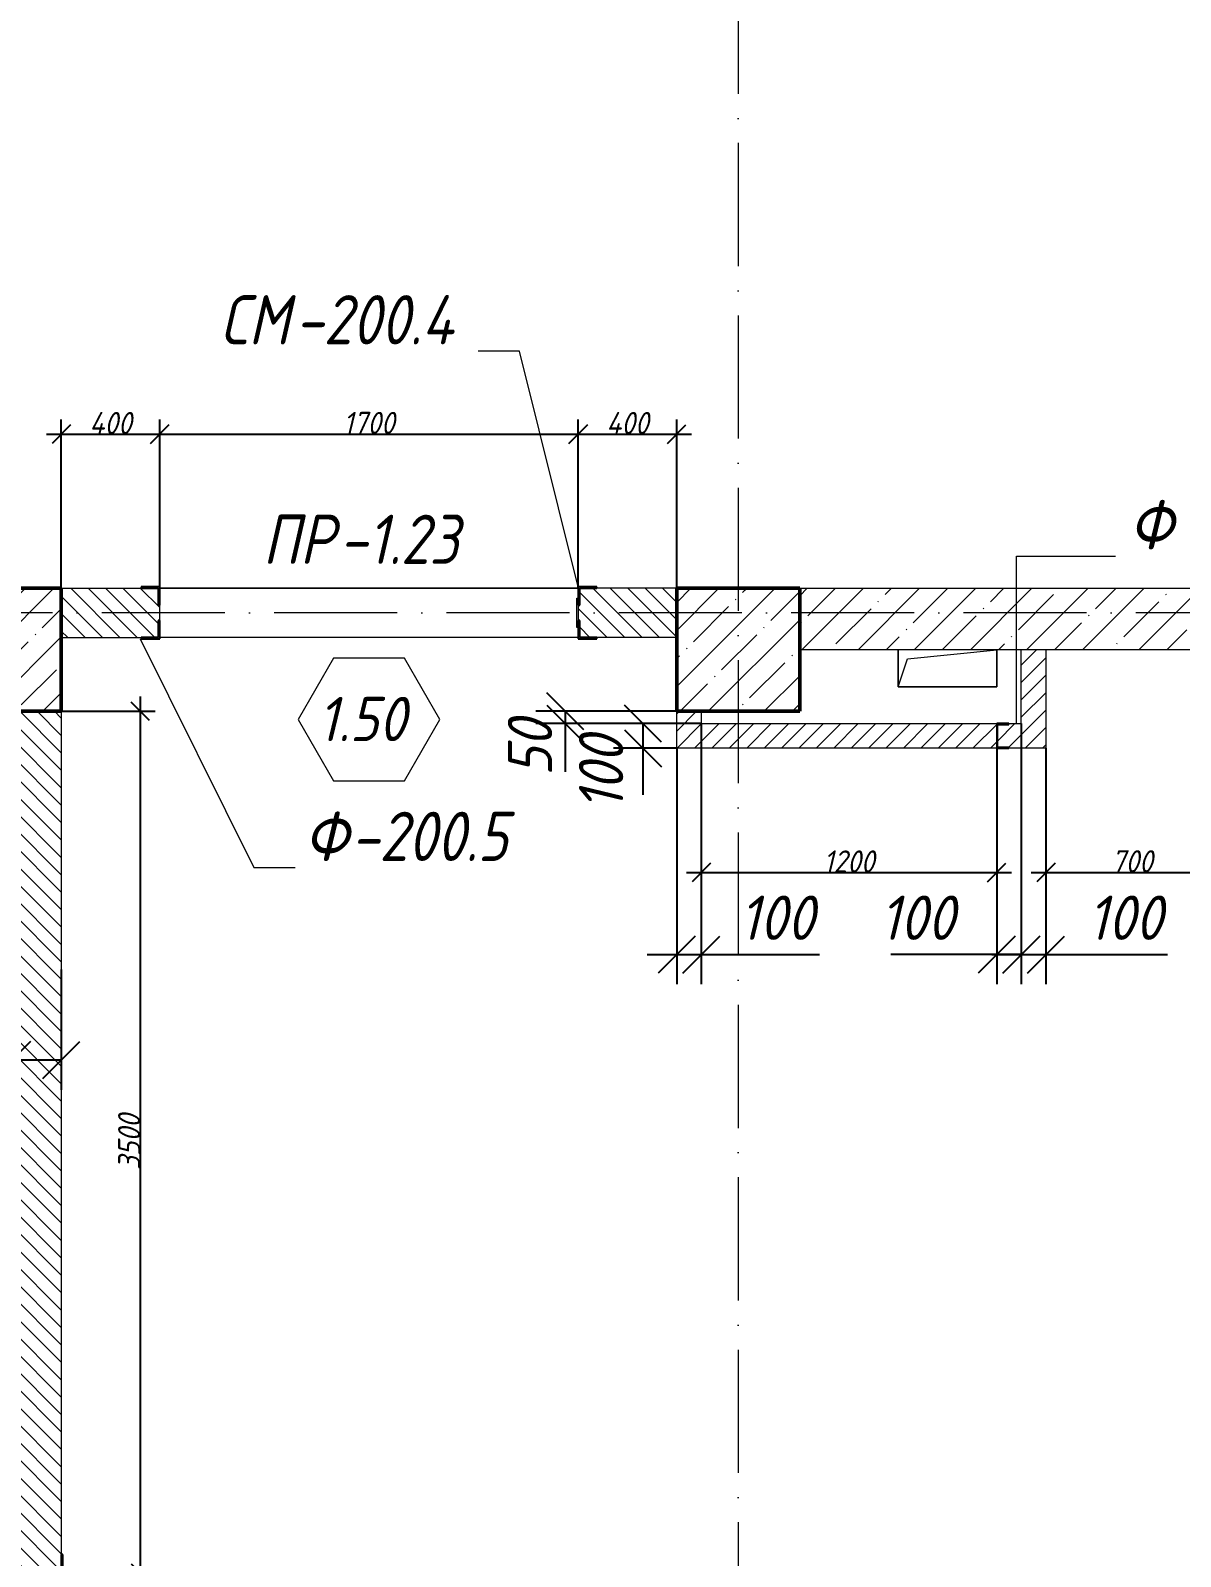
# Model space of a CAD drawing. Header units: millimetres. Extents: x -356862 to 418287, y 0 to 839748.
# Drawn here: x -138926 to -134254, y 603965 to 610162 of the extents above; entities that cross this region are included whole.
import ezdxf

# ---------------------------------------------------------------- set-up
doc = ezdxf.new("R2010")
doc.units = ezdxf.units.MM
doc.linetypes.add('50_200_ШТРИХ_1Т_ш5_п1_п1_', pattern=[700, 500, -100, 0, -100])
for name, color, linetype, lineweight in [('A-____-____-DIMS', 7, 'Continuous', 9), ('A-DOOR-____-IDEN', 7, 'Continuous', 9), ('A-DOOR-____-OTLN', 7, 'Continuous', 9), ('A-FLOR-____-OTLN', 7, 'Continuous', 9), ('A-GENM-____-IDEN', 7, 'Continuous', 9), ('A-GENM-____-MCUT', 7, 'Continuous', 25), ('A-GENM-____-OTLN', 7, 'Continuous', 9), ('A-GENM-____-OTLN-1', 7, 'Continuous', 25), ('A-WALL-____-MCUT-3', 7, 'Continuous', 9), ('A-WALL-FNSH-MCUT-1', 7, 'Continuous', 9), ('S-COLS-____-MCUT', 7, 'Continuous', 50), ('S-COLS-____-OTLN', 7, 'Continuous', 9), ('S-GRID-____-OTLN-1', 7, '50_200_ШТРИХ_1Т_ш5_п1_п1_', 9)]:
    doc.layers.add(name, color=color, linetype=linetype, lineweight=lineweight)
for name, color, linetype, lineweight, true_color in [('A-DOOR-____-OTLN-1', 7, 'Continuous', 9, 0xffffff), ('A-WALL-____-MCUT-4', 7, 'Continuous', 13, 0x000000), ('A-WALL-____-PATT-2', 7, 'Continuous', 9, 0x787878), ('A-WALL-____-PATT-3', 9, 'Continuous', 9, 0x808080), ('A-WALL-____-PATT-4', 9, 'Continuous', 9, 0x808080), ('I-WALL-____-OTLN-1', 7, 'Continuous', 9, 0x000000)]:
    doc.layers.add(name, color=color, linetype=linetype, lineweight=lineweight, true_color=true_color)
doc.styles.add('ISOCPEUR_I_10', font='isocpeui.ttf', dxfattribs={"width": 0.9, "height": 180})
doc.styles.add('ISOCPEUR_I_14', font='isocpeui.ttf', dxfattribs={"width": 0.9, "height": 180})
doc.styles.add('ISOCPEUR_I_2', font='isocpeui.ttf', dxfattribs={"width": 0.85, "height": 2.3})
doc.styles.add('ISOCPEUR_I_7', font='isocpeui.ttf', dxfattribs={"width": 0.9, "height": 90})
doc.dimstyles.new('ISO-1_8_0_9К_СРЕДНИЙ_Кладочные_2', dxfattribs={"dimscale": 304.8, "dimtxt": 89.638306, "dimasz": 0.246063, "dimexe": 0.19685, "dimexo": 0, "dimgap": 0, "dimtad": 1, "dimdec": 3, "dimrnd": 0.001, "dimdsep": 46, "dimtxsty": 'ISOCPEUR_I_7', "dimblk1": 'OBLIQUE', "dimblk2": 'OBLIQUE', "dimsah": 1, "dimcen": 0.09, "dimdle": 0.19685, "dimazin": 0, "dimtfac": 1, "dimtdec": 4, "dimtix": 1, "dimtmove": 1, "dimatfit": 3, "dimfxl": 1, "dimtvp": 1, "dimtolj": 1, "dimtzin": 0, "dimarcsym": 2})
doc.dimstyles.new('ISO-1_8_0_9К_СРЕДНИЙ_Кладочные_3', dxfattribs={"dimscale": 304.8, "dimtxt": 179.276612, "dimasz": 0.492126, "dimexe": 0.393701, "dimexo": 0, "dimgap": 0, "dimtad": 1, "dimdec": 3, "dimrnd": 0.001, "dimdsep": 46, "dimtxsty": 'ISOCPEUR_I_10', "dimblk1": 'OBLIQUE', "dimblk2": 'OBLIQUE', "dimsah": 1, "dimcen": 0.09, "dimdle": 0.393701, "dimazin": 0, "dimtfac": 1, "dimtdec": 4, "dimtix": 1, "dimtmove": 0, "dimatfit": 3, "dimfxl": 1, "dimtvp": 1, "dimtolj": 1, "dimtzin": 0, "dimarcsym": 2})
pattern_1 = [(135, (-175000.736, 544716.51), (-35.35534, -35.35534), [])]
pattern_2 = [(45, (-175000.736, 544716.51), (-35.35534, 35.35534), [])]

# ---------------------------------------------------------------- blocks, each defined once
blk = doc.blocks.new('BSC_Колонна _Прямоугольная - 500х500-V28-АР1_Кладочный план 1 этажа в осях 1-64_Ю-ЯЯ')
at = {"layer": 'S-COLS-____-OTLN'}
h = blk.add_hatch(dxfattribs=at)
h.set_pattern_fill('FP_27', color=256, style=0, pattern_type=2)
h.set_pattern_definition([(45, (-35950, -62931.04), (-114.04925, 114.04925), []), (45, (-35835.95, -62931.04), (-114.04925, 114.04925), [201.613, -40.323, 3.353, -36.97])])
h.paths.add_polyline_path([(-250, -250), (250, -250), (250, 250), (-250, 250)], flags=0)
at = {"layer": 'S-COLS-____-MCUT'}
for p, q in [((250, 250), (-250, 250)), ((-250, 250), (-250, -250)), ((250, -250), (250, 250)), ((-250, -250), (250, -250))]:
    blk.add_line(p, q, dxfattribs=at)
blk = doc.blocks.new('BSC_Колонна _Прямоугольная - 500х500-V58-АР1_Кладочный план 1 этажа в осях 1-64_Ю-ЯЯ')
at = {"layer": 'S-COLS-____-OTLN'}
h = blk.add_hatch(dxfattribs=at)
h.set_pattern_fill('FP_58', color=256, style=0, pattern_type=2)
h.set_pattern_definition([(45, (-38950, -62931.04), (-114.04925, 114.04925), []), (45, (-38835.95, -62931.04), (-114.04925, 114.04925), [201.613, -40.323, 3.353, -36.97])])
h.paths.add_polyline_path([(-250, -250), (250, -250), (250, 250), (-250, 250)], flags=0)
at = {"layer": 'S-COLS-____-MCUT'}
for p, q in [((250, 250), (-250, 250)), ((-250, 250), (-250, -250)), ((250, -250), (250, 250)), ((-250, -250), (250, -250))]:
    blk.add_line(p, q, dxfattribs=at)
blk = doc.blocks.new('Проем_Дверь_Прямоугольный - 1700х2400h_дверные проемы-28051683-АР1_Кладочный план 1 этажа в осях 1-64_Ю-ЯЯ')
at = {"layer": 'A-DOOR-____-OTLN-1'}
for p, q in [((850, 100), (-850, 100)), ((850, -100), (-850, -100))]:
    blk.add_line(p, q, dxfattribs=at)
blk = doc.blocks.new('Фахверк_СКБ_Уголок - 200_4010-27904266-АР1_Кладочный план 1 этажа в осях 1-64_Ю-ЯЯ')
at = {"layer": 'A-GENM-____-MCUT'}
for p, q in [((125, 156), (50, 156)), ((50, 156), (50, 150)), ((50, 150), (119, 150)), ((119, 150), (119, 81)), ((125, 81), (125, 156)), ((119, 81), (125, 81)), ((125, 19), (119, 19)), ((119, 19), (119, -50)), ((125, -56), (125, 19)), ((119, -50), (50, -50)), ((50, -50), (50, -56)), ((50, -56), (125, -56))]:
    blk.add_line(p, q, dxfattribs=at)
blk = doc.blocks.new('Фахверк_СКБ_Уголок - 200_3600-27915153-АР1_Кладочный план 1 этажа в осях 1-64_Ю-ЯЯ')
at = {"layer": 'A-GENM-____-MCUT'}
for p, q in [((125, 156), (50, 156)), ((50, 156), (50, 150)), ((50, 150), (119, 150)), ((119, 150), (119, 81)), ((125, 81), (125, 156)), ((119, 81), (125, 81)), ((125, 19), (119, 19)), ((119, 19), (119, -50)), ((125, -56), (125, 19)), ((119, -50), (50, -50)), ((50, -50), (50, -56)), ((50, -56), (125, -56))]:
    blk.add_line(p, q, dxfattribs=at)
blk = doc.blocks.new('154_Стойка_СКБ_Уголок - СМ-2530_200-28213945-АР1_Кладочный план 1 этажа в осях 1-64_Ю-ЯЯ')
at = {"layer": 'A-GENM-____-MCUT'}
for p, q in [((125, 156), (125, 81)), ((200, 156), (125, 156)), ((131, 81), (131, 150)), ((131, 150), (200, 150)), ((200, 150), (200, 156)), ((125, 81), (131, 81)), ((131, 19), (125, 19)), ((125, 19), (125, -56)), ((131, -50), (131, 19)), ((125, -56), (200, -56)), ((200, -50), (131, -50)), ((200, -56), (200, -50))]:
    blk.add_line(p, q, dxfattribs=at)
blk = doc.blocks.new('Стойка_Влож_Полоса боковая - Полоса-28213942-АР1_Кладочный план 1 этажа в осях 1-64_Ю-ЯЯ')
at = {"layer": 'A-GENM-____-OTLN'}
for p, q in [((-5, 60), (0, 60)), ((-5, -60), (-5, 60)), ((0, 31), (0, -31)), ((0, -60), (-5, -60))]:
    blk.add_line(p, q, dxfattribs=at)
blk = doc.blocks.new('154_Фахверк_СКБ_Швеллер - Тип_100_4010-27789772-АР1_Кладочный план 1 этажа в осях 1-64_Ю-ЯЯ')
at = {"layer": 'A-GENM-____-MCUT'}
for p, q in [((175, 50), (125, 50)), ((125, 50), (125, -50)), ((128, 47), (175, 47)), ((128, -47), (128, 47)), ((175, 47), (175, 50)), ((125, -50), (175, -50)), ((175, -47), (128, -47)), ((175, -50), (175, -47))]:
    blk.add_line(p, q, dxfattribs=at)
blk = doc.blocks.new('AR_Отверстие прямоугольное _в плите_ - AR_Отверстие прямоугольное _в плите_-V200-АР1_Кладочный план 1 этажа в осях 1-64_Ю-ЯЯ')
at = {"layer": 'A-GENM-____-OTLN'}
for p, q in [((-200, 75), (-200, -75)), ((-162.5, 37.5), (200, 75)), ((200, -75), (200, 75)), ((-200, -75), (-162.5, 37.5)), ((-200, -75), (200, -75))]:
    blk.add_line(p, q, dxfattribs=at)
blk = doc.blocks.new('Марка проема - марка проема-27336095-АР1_Кладочный план 1 этажа в осях 1-64_Ю-ЯЯ')
at = {"layer": 'A-DOOR-____-IDEN'}
for p, q in [((-1.439, 0.159), (-2.877, -2.333)), ((1.439, 0.159), (-1.439, 0.159)), ((2.877, -2.333), (1.439, 0.159)), ((-2.877, -2.333), (-1.439, -4.825)), ((1.439, -4.825), (2.877, -2.333)), ((-1.439, -4.825), (1.439, -4.825))]:
    blk.add_line(p, q, dxfattribs=at)
blk = doc.blocks.new('_Oblique')
at = {"color": 0, "linetype": 'ByBlock', "lineweight": -2}
blk.add_line((-0.5, -0.5), (0.5, 0.5), dxfattribs=at)
blk = doc.blocks.new('*D12318')
at = {"layer": 'A-____-____-DIMS', "color": 0, "lineweight": -2, "transparency": 16777216}
for p, q in [((-138479.9, 607457.6), (-138479.9, 603837.6)), ((-138800.7, 607397.6), (-138419.9, 607397.6)), ((-138794.7, 603897.6), (-138419.9, 603897.6))]:
    blk.add_line(p, q, dxfattribs=at)
at = {"layer": 'Defpoints', "color": 0, "transparency": 16777216}
for p in [(-138800.7, 607397.6), (-138794.7, 603897.6), (-138479.9, 603897.6)]:
    blk.add_point(p, dxfattribs=at)
at = {"layer": 'A-____-____-DIMS', "color": 0, "lineweight": -2, "transparency": 16777216, "xscale": 75, "yscale": 75, "zscale": 75}
for p, rotation in [((-138479.9, 607397.6), 90), ((-138479.9, 603897.6), 270)]:
    blk.add_blockref('_Oblique', p, dxfattribs=dict(at, rotation=rotation))
at = {"layer": 'A-____-____-DIMS', "color": 0, "transparency": 16777216, "insert": (-138524.9, 605647.6), "char_height": 90, "width": 546.104, "attachment_point": 5, "rotation": 90, "style": 'ISOCPEUR_I_7'}
blk.add_mtext('\\A1;3500', dxfattribs=at)
blk = doc.blocks.new('*D12327')
at = {"layer": 'A-____-____-DIMS', "color": 0, "lineweight": -2, "transparency": 16777216}
for p, q in [((-138800.7, 607897.6), (-138800.7, 608583.2)), ((-138400.7, 607903.6), (-138400.7, 608583.2)), ((-138860.7, 608523.2), (-138340.7, 608523.2))]:
    blk.add_line(p, q, dxfattribs=at)
at = {"layer": 'Defpoints', "color": 0, "transparency": 16777216}
for p in [(-138400.7, 608523.2), (-138400.7, 607903.6), (-138800.7, 607897.6)]:
    blk.add_point(p, dxfattribs=at)
at = {"layer": 'A-____-____-DIMS', "color": 0, "lineweight": -2, "transparency": 16777216, "xscale": 75, "yscale": 75, "zscale": 75, "rotation": 180}
blk.add_blockref('_Oblique', (-138800.7, 608523.2), dxfattribs=at)
at = {"layer": 'A-____-____-DIMS', "color": 0, "lineweight": -2, "transparency": 16777216, "xscale": 75, "yscale": 75, "zscale": 75}
blk.add_blockref('_Oblique', (-138400.7, 608523.2), dxfattribs=at)
at = {"layer": 'A-____-____-DIMS', "color": 0, "transparency": 16777216, "insert": (-138600.7, 608568.2), "char_height": 90, "width": 426.127, "attachment_point": 5, "style": 'ISOCPEUR_I_7'}
blk.add_mtext('\\A1;400', dxfattribs=at)
blk = doc.blocks.new('*D12328')
at = {"layer": 'A-____-____-DIMS', "color": 0, "lineweight": -2, "transparency": 16777216}
for p, q in [((-138400.7, 607903.6), (-138400.7, 608583.2)), ((-136700.7, 607897.6), (-136700.7, 608583.2)), ((-138460.7, 608523.2), (-136640.7, 608523.2))]:
    blk.add_line(p, q, dxfattribs=at)
at = {"layer": 'Defpoints', "color": 0, "transparency": 16777216}
for p in [(-136700.7, 608523.2), (-138400.7, 607903.6), (-136700.7, 607897.6)]:
    blk.add_point(p, dxfattribs=at)
at = {"layer": 'A-____-____-DIMS', "color": 0, "lineweight": -2, "transparency": 16777216, "xscale": 75, "yscale": 75, "zscale": 75, "rotation": 180}
blk.add_blockref('_Oblique', (-138400.7, 608523.2), dxfattribs=at)
at = {"layer": 'A-____-____-DIMS', "color": 0, "lineweight": -2, "transparency": 16777216, "xscale": 75, "yscale": 75, "zscale": 75}
blk.add_blockref('_Oblique', (-136700.7, 608523.2), dxfattribs=at)
at = {"layer": 'A-____-____-DIMS', "color": 0, "transparency": 16777216, "insert": (-137550.7, 608568.8), "char_height": 90, "width": 504.733, "attachment_point": 5, "style": 'ISOCPEUR_I_7'}
blk.add_mtext('\\A1;1700', dxfattribs=at)
blk = doc.blocks.new('*D12329')
at = {"layer": 'A-____-____-DIMS', "color": 0, "lineweight": -2, "transparency": 16777216}
for p, q in [((-136700.7, 607897.6), (-136700.7, 608583.2)), ((-136300.7, 607897.6), (-136300.7, 608583.2)), ((-136760.7, 608523.2), (-136240.7, 608523.2))]:
    blk.add_line(p, q, dxfattribs=at)
at = {"layer": 'Defpoints', "color": 0, "transparency": 16777216}
for p in [(-136300.7, 608523.2), (-136700.7, 607897.6), (-136300.7, 607897.6)]:
    blk.add_point(p, dxfattribs=at)
at = {"layer": 'A-____-____-DIMS', "color": 0, "lineweight": -2, "transparency": 16777216, "xscale": 75, "yscale": 75, "zscale": 75, "rotation": 180}
blk.add_blockref('_Oblique', (-136700.7, 608523.2), dxfattribs=at)
at = {"layer": 'A-____-____-DIMS', "color": 0, "lineweight": -2, "transparency": 16777216, "xscale": 75, "yscale": 75, "zscale": 75}
blk.add_blockref('_Oblique', (-136300.7, 608523.2), dxfattribs=at)
at = {"layer": 'A-____-____-DIMS', "color": 0, "transparency": 16777216, "insert": (-136500.7, 608568.2), "char_height": 90, "width": 426.127, "attachment_point": 5, "style": 'ISOCPEUR_I_7'}
blk.add_mtext('\\A1;400', dxfattribs=at)
blk = doc.blocks.new('*D12330')
at = {"layer": 'A-____-____-DIMS', "color": 0, "lineweight": -2, "transparency": 16777216}
for p, q in [((-136200.7, 607347.6), (-136200.7, 606289.3)), ((-136300.7, 607247.6), (-136300.7, 606289.3)), ((-136420.7, 606409.3), (-136200.7, 606409.3)), ((-136200.7, 606409.3), (-135721.1, 606409.3))]:
    blk.add_line(p, q, dxfattribs=at)
at = {"layer": 'Defpoints', "color": 0, "transparency": 16777216}
for p in [(-136200.7, 607347.6), (-136300.7, 607247.6), (-136200.7, 606409.3)]:
    blk.add_point(p, dxfattribs=at)
at = {"layer": 'A-____-____-DIMS', "color": 0, "lineweight": -2, "transparency": 16777216, "xscale": 150, "yscale": 150, "zscale": 150, "rotation": 180}
blk.add_blockref('_Oblique', (-136300.7, 606409.3), dxfattribs=at)
at = {"layer": 'A-____-____-DIMS', "color": 0, "lineweight": -2, "transparency": 16777216, "xscale": 150, "yscale": 150, "zscale": 150}
blk.add_blockref('_Oblique', (-136200.7, 606409.3), dxfattribs=at)
at = {"layer": 'A-____-____-DIMS', "color": 0, "transparency": 16777216, "insert": (-136045.4, 606649.3), "char_height": 180, "width": 368.207, "attachment_point": 1, "line_spacing_factor": 1.149209, "style": 'ISOCPEUR_I_10'}
blk.add_mtext('\\A1;100', dxfattribs=at)
blk = doc.blocks.new('*D12331')
at = {"layer": 'A-____-____-DIMS', "color": 0, "lineweight": -2, "transparency": 16777216}
for p, q in [((-136200.7, 607347.6), (-136200.7, 606682.7)), ((-135000.7, 607302.3), (-135000.7, 606682.7)), ((-136260.7, 606742.7), (-134940.7, 606742.7))]:
    blk.add_line(p, q, dxfattribs=at)
at = {"layer": 'Defpoints', "color": 0, "transparency": 16777216}
for p in [(-136200.7, 607347.6), (-135000.7, 607302.3), (-135000.7, 606742.7)]:
    blk.add_point(p, dxfattribs=at)
at = {"layer": 'A-____-____-DIMS', "color": 0, "lineweight": -2, "transparency": 16777216, "xscale": 75, "yscale": 75, "zscale": 75, "rotation": 180}
blk.add_blockref('_Oblique', (-136200.7, 606742.7), dxfattribs=at)
at = {"layer": 'A-____-____-DIMS', "color": 0, "lineweight": -2, "transparency": 16777216, "xscale": 75, "yscale": 75, "zscale": 75}
blk.add_blockref('_Oblique', (-135000.7, 606742.7), dxfattribs=at)
at = {"layer": 'A-____-____-DIMS', "color": 0, "transparency": 16777216, "insert": (-135600.7, 606787.7), "char_height": 90, "width": 504.733, "attachment_point": 5, "style": 'ISOCPEUR_I_7'}
blk.add_mtext('\\A1;1200', dxfattribs=at)
blk = doc.blocks.new('*D12332')
at = {"layer": 'A-____-____-DIMS', "color": 0, "lineweight": -2, "transparency": 16777216}
for p, q in [((-134900.7, 607347.6), (-134900.7, 606289.3)), ((-135000.7, 607302.3), (-135000.7, 606289.3)), ((-135000.7, 606409.3), (-135431.3, 606409.3)), ((-134900.7, 606409.3), (-135120.7, 606409.3))]:
    blk.add_line(p, q, dxfattribs=at)
at = {"layer": 'Defpoints', "color": 0, "transparency": 16777216}
for p in [(-134900.7, 607347.6), (-135000.7, 607302.3), (-134900.7, 606409.3)]:
    blk.add_point(p, dxfattribs=at)
at = {"layer": 'A-____-____-DIMS', "color": 0, "lineweight": -2, "transparency": 16777216, "xscale": 150, "yscale": 150, "zscale": 150, "rotation": 180}
blk.add_blockref('_Oblique', (-135000.7, 606409.3), dxfattribs=at)
at = {"layer": 'A-____-____-DIMS', "color": 0, "lineweight": -2, "transparency": 16777216, "xscale": 150, "yscale": 150, "zscale": 150}
blk.add_blockref('_Oblique', (-134900.7, 606409.3), dxfattribs=at)
at = {"layer": 'A-____-____-DIMS', "color": 0, "transparency": 16777216, "insert": (-135475.1, 606649.3), "char_height": 180, "width": 368.207, "attachment_point": 1, "line_spacing_factor": 1.149209, "style": 'ISOCPEUR_I_10'}
blk.add_mtext('\\A1;100', dxfattribs=at)
blk = doc.blocks.new('*D12333')
at = {"layer": 'A-____-____-DIMS', "color": 0, "lineweight": -2, "transparency": 16777216}
for p, q in [((-134900.7, 607347.6), (-134900.7, 606289.3)), ((-134800.7, 607247.6), (-134800.7, 606289.3)), ((-135020.7, 606409.3), (-134800.7, 606409.3)), ((-134800.7, 606409.3), (-134306.3, 606409.3))]:
    blk.add_line(p, q, dxfattribs=at)
at = {"layer": 'Defpoints', "color": 0, "transparency": 16777216}
for p in [(-134900.7, 607347.6), (-134800.7, 607247.6), (-134800.7, 606409.3)]:
    blk.add_point(p, dxfattribs=at)
at = {"layer": 'A-____-____-DIMS', "color": 0, "lineweight": -2, "transparency": 16777216, "xscale": 150, "yscale": 150, "zscale": 150, "rotation": 180}
blk.add_blockref('_Oblique', (-134900.7, 606409.3), dxfattribs=at)
at = {"layer": 'A-____-____-DIMS', "color": 0, "lineweight": -2, "transparency": 16777216, "xscale": 150, "yscale": 150, "zscale": 150}
blk.add_blockref('_Oblique', (-134800.7, 606409.3), dxfattribs=at)
at = {"layer": 'A-____-____-DIMS', "color": 0, "transparency": 16777216, "insert": (-134630.7, 606649.3), "char_height": 180, "width": 368.207, "attachment_point": 1, "line_spacing_factor": 1.149209, "style": 'ISOCPEUR_I_10'}
blk.add_mtext('\\A1;100', dxfattribs=at)
blk = doc.blocks.new('*D12334')
at = {"layer": 'A-____-____-DIMS', "color": 0, "lineweight": -2, "transparency": 16777216}
for p, q in [((-134800.7, 607247.6), (-134800.7, 606682.7)), ((-134100.7, 607247.6), (-134100.7, 606682.7)), ((-134860.7, 606742.7), (-134040.7, 606742.7))]:
    blk.add_line(p, q, dxfattribs=at)
at = {"layer": 'Defpoints', "color": 0, "transparency": 16777216}
for p in [(-134800.7, 607247.6), (-134100.7, 607247.6), (-134100.7, 606742.7)]:
    blk.add_point(p, dxfattribs=at)
at = {"layer": 'A-____-____-DIMS', "color": 0, "lineweight": -2, "transparency": 16777216, "xscale": 75, "yscale": 75, "zscale": 75, "rotation": 180}
blk.add_blockref('_Oblique', (-134800.7, 606742.7), dxfattribs=at)
at = {"layer": 'A-____-____-DIMS', "color": 0, "lineweight": -2, "transparency": 16777216, "xscale": 75, "yscale": 75, "zscale": 75}
blk.add_blockref('_Oblique', (-134100.7, 606742.7), dxfattribs=at)
at = {"layer": 'A-____-____-DIMS', "color": 0, "transparency": 16777216, "insert": (-134450.7, 606788.3), "char_height": 90, "width": 409.578, "attachment_point": 5, "style": 'ISOCPEUR_I_7'}
blk.add_mtext('\\A1;700', dxfattribs=at)
blk = doc.blocks.new('*D12340')
at = {"layer": 'A-____-____-DIMS', "color": 0, "lineweight": -2, "transparency": 16777216}
for p, q in [((-136200.7, 607347.6), (-136557.6, 607347.6)), ((-136437.6, 607347.6), (-136437.6, 607127.6)), ((-136300.7, 607247.6), (-136557.6, 607247.6)), ((-136437.6, 607247.6), (-136437.6, 607058.9))]:
    blk.add_line(p, q, dxfattribs=at)
at = {"layer": 'Defpoints', "color": 0, "transparency": 16777216}
for p in [(-136437.6, 607347.6), (-136200.7, 607347.6), (-136300.7, 607247.6)]:
    blk.add_point(p, dxfattribs=at)
at = {"layer": 'A-____-____-DIMS', "color": 0, "lineweight": -2, "transparency": 16777216, "xscale": 150, "yscale": 150, "zscale": 150}
for p, rotation in [((-136437.6, 607347.6), 90), ((-136437.6, 607247.6), 270)]:
    blk.add_blockref('_Oblique', p, dxfattribs=dict(at, rotation=rotation))
at = {"layer": 'A-____-____-DIMS', "color": 0, "transparency": 16777216, "insert": (-136697.9, 606994.8), "char_height": 180, "width": 368.207, "attachment_point": 1, "rotation": 90, "line_spacing_factor": 1.149209, "style": 'ISOCPEUR_I_10'}
blk.add_mtext('\\A1;100', dxfattribs=at)
blk = doc.blocks.new('*D12341')
at = {"layer": 'A-____-____-DIMS', "color": 0, "lineweight": -2, "transparency": 16777216}
for p, q in [((-136300.7, 607397.6), (-136873.3, 607397.6)), ((-136200.7, 607347.6), (-136873.3, 607347.6)), ((-136753.3, 607397.6), (-136753.3, 607227.6)), ((-136753.3, 607347.6), (-136753.3, 607151.1))]:
    blk.add_line(p, q, dxfattribs=at)
at = {"layer": 'Defpoints', "color": 0, "transparency": 16777216}
for p in [(-136753.3, 607397.6), (-136300.7, 607397.6), (-136200.7, 607347.6)]:
    blk.add_point(p, dxfattribs=at)
at = {"layer": 'A-____-____-DIMS', "color": 0, "lineweight": -2, "transparency": 16777216, "xscale": 150, "yscale": 150, "zscale": 150}
for p, rotation in [((-136753.3, 607397.6), 90), ((-136753.3, 607347.6), 270)]:
    blk.add_blockref('_Oblique', p, dxfattribs=dict(at, rotation=rotation))
at = {"layer": 'A-____-____-DIMS', "color": 0, "transparency": 16777216, "insert": (-136986.6, 607134.6), "char_height": 180, "width": 273.052, "attachment_point": 1, "rotation": 90, "line_spacing_factor": 1.149209, "style": 'ISOCPEUR_I_10'}
blk.add_mtext('\\A1;50', dxfattribs=at)
blk = doc.blocks.new('*D12371')
at = {"layer": 'A-____-____-DIMS', "color": 0, "lineweight": -2, "transparency": 16777216}
for p, q in [((-139000.7, 606348.8), (-139000.7, 605860.9)), ((-138800.7, 606348.8), (-138800.7, 605860.9)), ((-139000.7, 605980.9), (-139534.1, 605980.9)), ((-138800.7, 605980.9), (-139120.7, 605980.9))]:
    blk.add_line(p, q, dxfattribs=at)
at = {"layer": 'Defpoints', "color": 0, "transparency": 16777216}
for p in [(-139000.7, 606348.8), (-138800.7, 606348.8), (-138800.7, 605980.9)]:
    blk.add_point(p, dxfattribs=at)
at = {"layer": 'A-____-____-DIMS', "color": 0, "lineweight": -2, "transparency": 16777216, "xscale": 150, "yscale": 150, "zscale": 150, "rotation": 180}
blk.add_blockref('_Oblique', (-139000.7, 605980.9), dxfattribs=at)
at = {"layer": 'A-____-____-DIMS', "color": 0, "lineweight": -2, "transparency": 16777216, "xscale": 150, "yscale": 150, "zscale": 150}
blk.add_blockref('_Oblique', (-138800.7, 605980.9), dxfattribs=at)
at = {"layer": 'A-____-____-DIMS', "color": 0, "transparency": 16777216, "insert": (-139566.8, 606220.9), "char_height": 180, "width": 409.578, "attachment_point": 1, "line_spacing_factor": 1.149209, "style": 'ISOCPEUR_I_10'}
blk.add_mtext('\\A1;200', dxfattribs=at)

msp = doc.modelspace()

# ---------------------------------------------------------------- hatches: boundary and pattern name
at = {"layer": 'A-WALL-____-PATT-2'}
h = msp.add_hatch(dxfattribs=at)
h.set_pattern_fill('FP_2', color=256, style=0, pattern_type=2)
h.set_pattern_definition([(45, (-175000.74, 544716.51), (-114.04925, 114.04925), []), (45, (-174886.69, 544716.51), (-114.04925, 114.04925), [201.612, -40.322, 3.353, -36.97])])
h.paths.add_polyline_path([(-130300.7357, 607647.5526), (-130300.7357, 607897.5526), (-130700.7357, 607897.5526), (-130700.7357, 607647.5526)], flags=0)
h.paths.add_polyline_path([(-135800.7357, 607647.5526), (-132500.7357, 607647.5526), (-132500.7357, 607897.5526), (-135800.7357, 607897.5526)], flags=0)
at = {"layer": 'A-WALL-____-PATT-3'}
h = msp.add_hatch(dxfattribs=at)
h.set_pattern_fill('FP_6', color=256, style=0, pattern_type=2)
h.set_pattern_definition(pattern_1)
h.paths.add_polyline_path([(-138800.7357, 607697.5526), (-138406.7357, 607697.5526), (-138406.7357, 607766.5526), (-138400.7357, 607766.5526), (-138400.7357, 607828.5526), (-138406.7357, 607828.5526), (-138406.7357, 607897.5526), (-138800.7357, 607897.5526)], flags=0)
h.paths.add_polyline_path([(-136300.7357, 607697.5526), (-136300.7357, 607897.5526), (-136694.7357, 607897.5526), (-136694.7357, 607828.5526), (-136700.7357, 607828.5526), (-136700.7357, 607766.5526), (-136694.7357, 607766.5526), (-136694.7357, 607697.5526), (-136625.7357, 607697.5526)], flags=0)
h = msp.add_hatch(dxfattribs=at)
h.set_pattern_fill('FP_6', color=256, style=0, pattern_type=2)
h.set_pattern_definition(pattern_1)
h.paths.add_polyline_path([(-138800.7357, 600397.5526), (-138800.7357, 603897.5526), (-138869.7357, 603897.5526), (-138869.7357, 603903.5526), (-138800.7357, 603903.5526), (-138800.7357, 607397.5526), (-139000.7357, 607397.5526), (-139000.7357, 603903.5526), (-138931.7357, 603903.5526), (-138931.7357, 603897.5526), (-139000.7357, 603897.5526), (-139000.7357, 600397.5526)], flags=0)
at = {"layer": 'A-WALL-____-PATT-4'}
h = msp.add_hatch(dxfattribs=at)
h.set_pattern_fill('FP_5', color=256, style=0, pattern_type=2)
h.set_pattern_definition(pattern_2)
h.paths.add_polyline_path([(-134800.7357, 607347.5526), (-134800.7357, 607647.5526), (-134900.7357, 607647.5526), (-134900.7357, 607347.5526)], flags=0)
h = msp.add_hatch(dxfattribs=at)
h.set_pattern_fill('FP_5', color=256, style=0, pattern_type=2)
h.set_pattern_definition(pattern_2)
h.paths.add_polyline_path([(-136200.7357, 607247.5526), (-136200.7357, 607397.5526), (-136300.7357, 607397.5526), (-136300.7357, 607247.5526)], flags=0)
h = msp.add_hatch(dxfattribs=at)
h.set_pattern_fill('FP_5', color=256, style=0, pattern_type=2)
h.set_pattern_definition(pattern_2)
h.paths.add_polyline_path([(-136131.0645, 607247.5526), (-135000.7357, 607247.5526), (-135000.7357, 607347.5526), (-136200.7357, 607347.5526), (-136200.7357, 607247.5526)], flags=0)
h.paths.add_polyline_path([(-134800.7357, 607247.5526), (-134800.7357, 607347.5526), (-134950.7357, 607347.5526), (-134950.7357, 607344.5526), (-134997.7357, 607344.5526), (-134997.7357, 607250.5526), (-134950.7357, 607250.5526), (-134950.7357, 607247.5526)], flags=0)

# ---------------------------------------------------------------- linework, layer by layer
at = {"layer": 'A-FLOR-____-OTLN'}
for p, q in [((-135400.7357, 607497.5526), (-135400.7357, 607647.5526)), ((-135000.7357, 607647.5526), (-135000.7357, 607497.5526)), ((-135000.7357, 607497.5526), (-135400.7357, 607497.5526))]:
    msp.add_line(p, q, dxfattribs=at)
at = {"layer": 'A-GENM-____-IDEN'}
for p, q in [((-136939.9079, 608860.7289), (-137107.5274, 608860.7289)), ((-136700.7357, 607903.5526), (-136939.9079, 608860.7289)), ((-134920.7357, 608028.2196), (-134517.6091, 608028.2196)), ((-134920.7357, 607347.5526), (-134920.7357, 608028.2196)), ((-138480.7357, 607691.5526), (-138018.7897, 606762.5656)), ((-138018.7897, 606762.5656), (-137850.7357, 606762.5656))]:
    msp.add_line(p, q, dxfattribs=at)
at = {"layer": 'A-WALL-____-MCUT-3'}
for p, q in [((-135800.7357, 607897.5526), (-132500.7357, 607897.5526)), ((-132500.7357, 607647.5526), (-135800.7357, 607647.5526))]:
    msp.add_line(p, q, dxfattribs=at)
at = {"layer": 'A-WALL-____-MCUT-4'}
for p, q in [((-138800.7357, 607897.5526), (-138475.7357, 607897.5526)), ((-136300.7357, 607897.5526), (-136625.7357, 607897.5526)), ((-138400.7357, 607766.5526), (-138400.7357, 607828.5526)), ((-138800.7357, 607697.5526), (-138475.7357, 607697.5526)), ((-136300.7357, 607697.5526), (-136625.7357, 607697.5526)), ((-138800.7357, 607397.5526), (-138800.7357, 603972.5526))]:
    msp.add_line(p, q, dxfattribs=at)
at = {"layer": 'A-WALL-FNSH-MCUT-1'}
for p, q in [((-134900.7357, 607347.5526), (-134900.7357, 607647.5526)), ((-134800.7357, 607647.5526), (-134800.7357, 607247.5526)), ((-136300.7357, 607247.5526), (-136300.7357, 607397.5526)), ((-136200.7357, 607397.5526), (-136200.7357, 607347.5526)), ((-136200.7357, 607347.5526), (-135000.7357, 607347.5526)), ((-134950.7357, 607347.5526), (-134900.7357, 607347.5526)), ((-135000.7357, 607247.5526), (-136300.7357, 607247.5526)), ((-134800.7357, 607247.5526), (-134950.7357, 607247.5526))]:
    msp.add_line(p, q, dxfattribs=at)
at = {"layer": 'I-WALL-____-OTLN-1'}
for p, q in [((-138400.7357, 607897.5526), (-136700.7357, 607897.5526)), ((-136700.7357, 607697.5526), (-138400.7357, 607697.5526))]:
    msp.add_line(p, q, dxfattribs=at)
at = {"layer": 'S-GRID-____-OTLN-1'}
for p, q in [((-136050.7357, 635609.362), (-136050.7357, 597608.0984)), ((-70926.3291, 607797.5526), (-179669.5059, 607797.5526))]:
    msp.add_line(p, q, dxfattribs=at)

# ---------------------------------------------------------------- block references
at = {"layer": 'A-DOOR-____-IDEN', "xscale": 99.99999999999993, "yscale": 99.99999999999993, "zscale": 99.99999999999993}
msp.add_blockref('Марка проема - марка проема-27336095-АР1_Кладочный план 1 этажа в осях 1-64_Ю-ЯЯ', (-137550.7357, 607597.5526), dxfattribs=at)
at = {"layer": 'A-DOOR-____-OTLN'}
msp.add_blockref('Проем_Дверь_Прямоугольный - 1700х2400h_дверные проемы-28051683-АР1_Кладочный план 1 этажа в осях 1-64_Ю-ЯЯ', (-137550.7357, 607797.5526), dxfattribs=at)
at = {"layer": 'A-GENM-____-OTLN'}
for name, p in [('Стойка_Влож_Полоса боковая - Полоса-28213942-АР1_Кладочный план 1 этажа в осях 1-64_Ю-ЯЯ', (-136700.7357, 607797.5526)), ('AR_Отверстие прямоугольное _в плите_ - AR_Отверстие прямоугольное _в плите_-V200-АР1_Кладочный план 1 этажа в осях 1-64_Ю-ЯЯ', (-135200.7357, 607572.5526))]:
    msp.add_blockref(name, p, dxfattribs=at)
at = {"layer": 'A-GENM-____-OTLN-1'}
for name, p in [('Фахверк_СКБ_Уголок - 200_4010-27904266-АР1_Кладочный план 1 этажа в осях 1-64_Ю-ЯЯ', (-138525.7357, 607747.5526)), ('154_Стойка_СКБ_Уголок - СМ-2530_200-28213945-АР1_Кладочный план 1 этажа в осях 1-64_Ю-ЯЯ', (-136825.7357, 607747.5526)), ('154_Фахверк_СКБ_Швеллер - Тип_100_4010-27789772-АР1_Кладочный план 1 этажа в осях 1-64_Ю-ЯЯ', (-135125.7357, 607297.5526))]:
    msp.add_blockref(name, p, dxfattribs=at)
at = {"layer": 'A-GENM-____-OTLN-1', "rotation": 269.9999999999999}
msp.add_blockref('Фахверк_СКБ_Уголок - 200_3600-27915153-АР1_Кладочный план 1 этажа в осях 1-64_Ю-ЯЯ', (-138950.7357, 604022.5526), dxfattribs=at)
at = {"layer": 'S-COLS-____-OTLN'}
for name, p in [('BSC_Колонна _Прямоугольная - 500х500-V28-АР1_Кладочный план 1 этажа в осях 1-64_Ю-ЯЯ', (-139050.7357, 607647.5526)), ('BSC_Колонна _Прямоугольная - 500х500-V58-АР1_Кладочный план 1 этажа в осях 1-64_Ю-ЯЯ', (-136050.7357, 607647.5526))]:
    msp.add_blockref(name, p, dxfattribs=at)

# ---------------------------------------------------------------- texts
at = {"layer": 'A-DOOR-____-IDEN', "attachment_point": 1}
for s, insert, char_height, width, style in [('ПР', (-137982.5061, 608196.0721), 200, 375.18975, 'ISOCPEUR_I_2'), ('-1.23', (-137672.9436, 608196.0721), 200, 663.79725, 'ISOCPEUR_I_2'), ('1.50', (-137758.3748, 607456.3721), 180, 454.556812, 'ISOCPEUR_I_14')]:
    msp.add_mtext(s, dxfattribs=dict(at, insert=insert, char_height=char_height, width=width, style=style))
at = {"layer": 'A-GENM-____-IDEN', "char_height": 200, "attachment_point": 1, "style": 'ISOCPEUR_I_2'}
for s, insert, width in [('СМ', (-138155.1274, 609087.845), 367.974562), ('-200.4', (-137851.518, 609087.845), 894.68325), ('\\fISOCPEUR|b0|i1|c204|p34|;\\W.9;Ф', (-134464.1658, 608255.3357), 230.886), ('\\fISOCPEUR|b0|i1|c204|p34|;\\W.9;Ф', (-137815.2924, 606989.6817), 230.886), ('-200.5', (-137624.7924, 606989.6817), 865.8225)]:
    msp.add_mtext(s, dxfattribs=dict(at, insert=insert, width=width))

# ---------------------------------------------------------------- dimensions: what is measured, and where the dimension line sits
at = {"layer": 'A-____-____-DIMS'}
for base, p1, p2, override, picture, middle in [((-138400.7357, 608523.1831), (-138800.7357, 607897.5526), (-138400.7357, 607903.5526), {"dimpost": '<>', "dimfxl": 400.044997}, '*D12327', (-138600.7357, 608568.1831)), ((-136700.7357, 608523.1831), (-138400.7357, 607903.5526), (-136700.7357, 607897.5526), {"dimpost": '<>', "dimfxl": 1700.010588}, '*D12328', (-137550.7357, 608568.7626)), ((-136300.7357, 608523.1831), (-136700.7357, 607897.5526), (-136300.7357, 607897.5526), {"dimpost": '<>', "dimfxl": 400}, '*D12329', (-136500.7357, 608568.1831)), ((-135000.7357, 606742.7345), (-136200.7357, 607347.5526), (-135000.7357, 607302.2954), {"dimpost": '<>', "dimfxl": 1200.85312}, '*D12331', (-135600.7357, 606787.7345)), ((-134100.7357, 606742.7345), (-134800.7357, 607247.5526), (-134100.7357, 607247.5526), {"dimpost": '<>', "dimfxl": 700}, '*D12334', (-134450.7357, 606788.3141))]:
    dim = msp.add_linear_dim(base=base, p1=p1, p2=p2, dimstyle='ISO-1_8_0_9К_СРЕДНИЙ_Кладочные_2', override=override, dxfattribs=at)
    dim.commit()
    dim.dimension.update_dxf_attribs({"geometry": picture, "text_midpoint": middle})
for base, p1, p2, override, picture, middle in [((-136753.2782, 607397.5526), (-136200.7357, 607347.5526), (-136300.7357, 607397.5526), {"dimpost": '<>', "dimfxl": 111.803399}, '*D12341', (-136866.6169, 607151.0946)), ((-136437.6064, 607347.5526), (-136300.7357, 607247.5526), (-136200.7357, 607347.5526), {"dimpost": '<>', "dimfxl": 141.421356}, '*D12340', (-136577.8837, 607058.9152))]:
    dim = msp.add_linear_dim(base=base, p1=p1, p2=p2, angle=90, dimstyle='ISO-1_8_0_9К_СРЕДНИЙ_Кладочные_3', override=override, dxfattribs=at)
    dim.commit()
    dim.dimension.update_dxf_attribs({"geometry": picture, "text_midpoint": middle, "dimtype": 160, "text_rotation": 90})
dim = msp.add_linear_dim(base=(-138479.9124, 603897.5526), p1=(-138800.7357, 607397.5526), p2=(-138794.7357, 603897.5526), angle=90, dimstyle='ISO-1_8_0_9К_СРЕДНИЙ_Кладочные_2', override={"dimpost": '<>', "dimfxl": 3500.005143}, dxfattribs=at)
dim.commit()
dim.dimension.update_dxf_attribs({"geometry": '*D12318', "text_midpoint": (-138524.9124, 605647.5526)})
for base, p1, p2, override, picture, middle in [((-136200.7357, 606409.3445), (-136300.7357, 607247.5526), (-136200.7357, 607347.5526), {"dimpost": '<>', "dimfxl": 141.421356}, '*D12330', (-135861.3286, 606409.3445)), ((-134900.7357, 606409.3445), (-135000.7357, 607302.2954), (-134900.7357, 607347.5526), {"dimpost": '<>', "dimfxl": 109.764362}, '*D12332', (-135291.013, 606409.3445)), ((-134800.7357, 606409.3445), (-134900.7357, 607347.5526), (-134800.7357, 607247.5526), {"dimpost": '<>', "dimfxl": 141.421356}, '*D12333', (-134446.5631, 606409.3445)), ((-138800.7357, 605980.8851), (-139000.7357, 606348.8005), (-138800.7357, 606348.8005), {"dimpost": '<>', "dimfxl": 200}, '*D12371', (-139362.034, 605980.8851))]:
    dim = msp.add_linear_dim(base=base, p1=p1, p2=p2, dimstyle='ISO-1_8_0_9К_СРЕДНИЙ_Кладочные_3', override=override, dxfattribs=at)
    dim.commit()
    dim.dimension.update_dxf_attribs({"geometry": picture, "text_midpoint": middle, "dimtype": 160})

doc.saveas('drawing.dxf')
